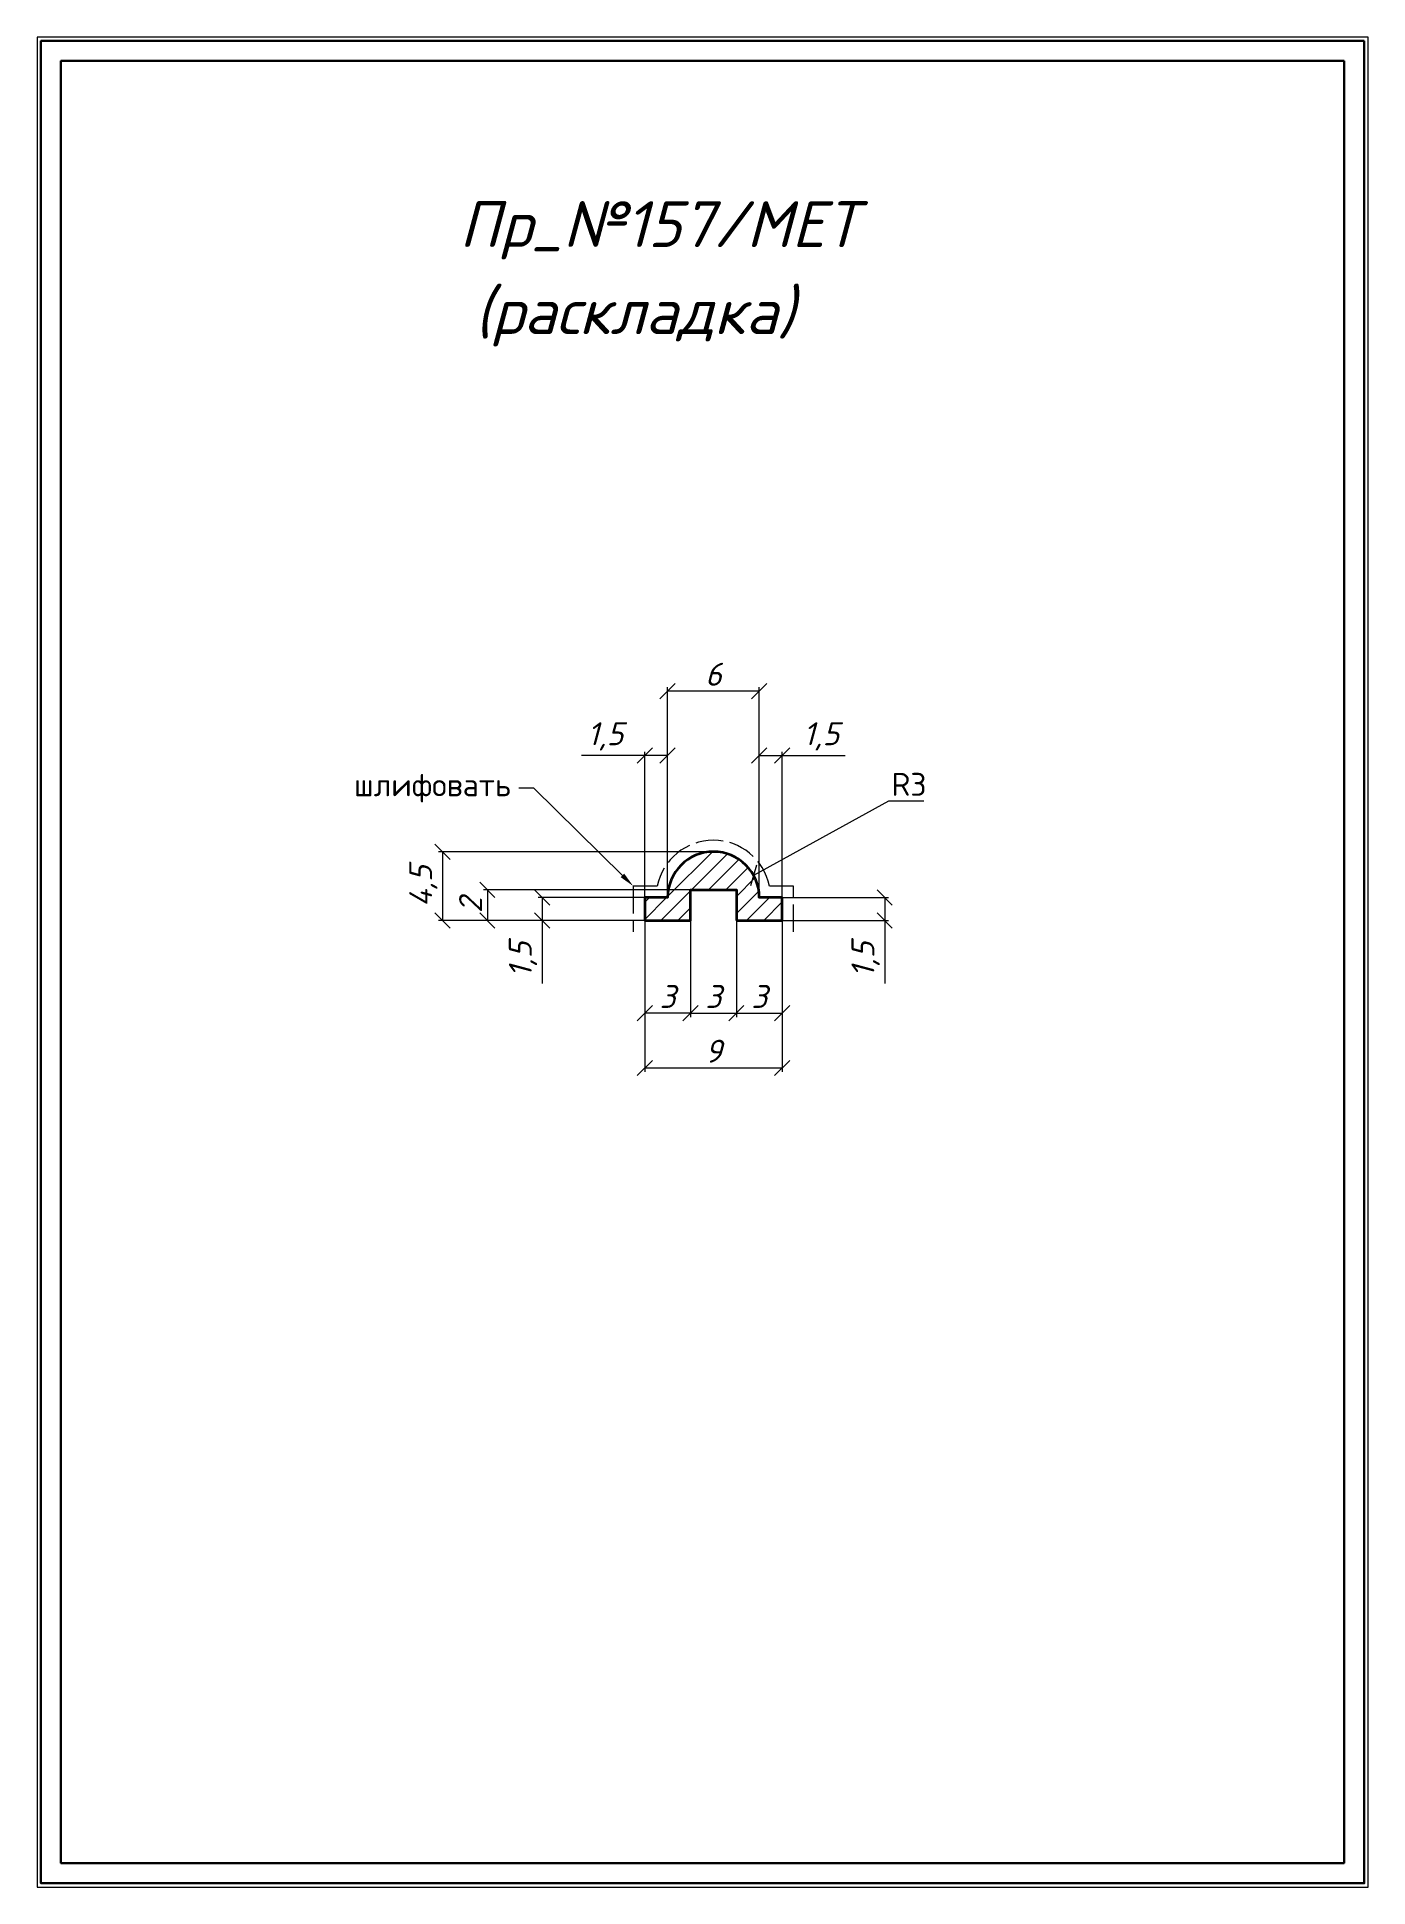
# Model space of a CAD drawing. Header units: millimetres. Extents: x 102 to 189, y -1298 to -1177.
import ezdxf
from ezdxf import colors
from ezdxf.entities.mleader import LeaderData, LeaderLine
from ezdxf.math import Vec2, Vec3

# ---------------------------------------------------------------- set-up
doc = ezdxf.new("R2010")
doc.units = ezdxf.units.MM
doc.linetypes.add('ACAD_ISO02W100', pattern=[15, 12, -3])
doc.layers.get('0').update_dxf_attribs({"lineweight": 13})
for name, color, linetype, lineweight in [('профили', 1, 'Continuous', 35), ('служебный слой ЛИНИИ ПУНКТИРНЫЕ', 7, 'ACAD_ISO02W100', 13), ('служебный слой НАДПИСИ', 7, 'Continuous', 13), ('служебный слой РАЗМЕРЫ', 7, 'Continuous', 9), ('служебный слой ШТАМП', 7, 'Continuous', 30), ('служебный слой ШТРИХОВКА', 7, 'Continuous', 5)]:
    doc.layers.add(name, color=color, linetype=linetype, lineweight=lineweight)
doc.styles.add('ЕСКД', font='isocpeur.ttf', dxfattribs={"oblique": 15})
doc.styles.add('ЕСКД профили размеры', font='isocpeur.ttf')
doc.styles.add('ЕСКД профили текст', font='isocpeur.ttf')
doc.dimstyles.new('ЕСКД', dxfattribs={"dimtxt": 3.5, "dimasz": 2.5, "dimexe": 0.25, "dimexo": 0, "dimgap": 0.35, "dimtad": 1, "dimdec": 1, "dimzin": 9, "dimtxsty": 'ЕСКД', "dimblk": 'OBLIQUE', "dimcen": 0, "dimclrd": 256, "dimclre": 256, "dimclrt": 256, "dimadec": 1, "dimazin": 0, "dimtfac": 1, "dimtdec": 1, "dimtmove": 0, "dimatfit": 3, "dimldrblk": 'DOTSMALL', "dimfxl": 1, "dimlwd": -1, "dimlwe": -1, "dimarcsym": 0})
doc.dimstyles.new('ЕСКД профили$4', dxfattribs={"dimtxt": 1.5, "dimasz": 1, "dimexe": 0.3, "dimexo": 0, "dimgap": 0.35, "dimtad": 1, "dimtoh": 1, "dimdec": 1, "dimzin": 9, "dimtxsty": 'ЕСКД профили размеры', "dimblk": 'OBLIQUE', "dimcen": 0, "dimse1": 1, "dimclrd": 256, "dimclre": 256, "dimclrt": 256, "dimadec": 1, "dimazin": 0, "dimtfac": 1, "dimtdec": 1, "dimtofl": 0, "dimtmove": 0, "dimatfit": 3, "dimldrblk": 'DOTSMALL', "dimfxl": 1, "dimlwd": -1, "dimlwe": -1, "dimarcsym": 2})

# ---------------------------------------------------------------- blocks, each defined once
blk = doc.blocks.new('_OBLIQUE')
at = {"color": 0, "linetype": 'ByBlock'}
blk.add_line((-0.5, -0.5), (0.5, 0.5), dxfattribs=at)
blk = doc.blocks.new('*D13')
at = {"layer": 'Defpoints', "color": 0, "transparency": 16777216}
for p in [(144.53, -1232.57), (131.23, -1234.57), (144.53, -1234.57)]:
    blk.add_point(p, dxfattribs=at)
at = {"layer": 'служебный слой РАЗМЕРЫ', "transparency": 16777216}
for p, q in [((144.53, -1232.57), (130.98, -1232.57)), ((131.23, -1232.57), (131.23, -1234.57)), ((144.53, -1234.57), (130.98, -1234.57))]:
    blk.add_line(p, q, dxfattribs=at)
for p, rotation in [((131.23, -1232.57), 90), ((131.23, -1234.57), 270)]:
    blk.add_blockref('_OBLIQUE', p, dxfattribs=dict(at, rotation=rotation))
at = {"layer": 'служебный слой РАЗМЕРЫ', "transparency": 16777216, "insert": (130.13, -1233.57), "char_height": 1.5, "attachment_point": 5, "rotation": 90, "style": 'ЕСКД'}
blk.add_mtext('2', dxfattribs=at)
blk = doc.blocks.new('_DotSmall')
at = {"color": 0, "linetype": 'ByBlock', "lineweight": -3, "const_width": 0.5}
blk.add_lwpolyline([(-0.0625, 0, 1), (0.0625, 0, 1)], format="xyb", close=True, dxfattribs=at)
blk = doc.blocks.new('*D12')
at = {"layer": 'Defpoints', "color": 0, "transparency": 16777216}
for p in [(141.53, -1233.07), (134.81, -1234.57), (141.53, -1234.57)]:
    blk.add_point(p, dxfattribs=at)
at = {"layer": 'служебный слой РАЗМЕРЫ', "transparency": 16777216}
for p, q in [((141.53, -1233.07), (134.56, -1233.07)), ((134.81, -1233.07), (134.81, -1234.57)), ((141.53, -1234.57), (134.56, -1234.57)), ((134.81, -1234.57), (134.81, -1238.7))]:
    blk.add_line(p, q, dxfattribs=at)
for p, rotation in [((134.81, -1233.07), 90), ((134.81, -1234.57), 270)]:
    blk.add_blockref('_OBLIQUE', p, dxfattribs=dict(at, rotation=rotation))
at = {"layer": 'служебный слой РАЗМЕРЫ', "transparency": 16777216, "insert": (133.56, -1237.13), "char_height": 1.5, "attachment_point": 5, "rotation": 90, "style": 'ЕСКД'}
blk.add_mtext('1,5', dxfattribs=at)
blk = doc.blocks.new('*D10')
at = {"layer": 'Defpoints', "color": 0, "transparency": 16777216}
for p in [(141.53, -1234.57), (144.53, -1234.57), (141.53, -1240.65)]:
    blk.add_point(p, dxfattribs=at)
at = {"layer": 'служебный слой РАЗМЕРЫ', "transparency": 16777216}
for p, q in [((141.53, -1234.57), (141.53, -1240.9)), ((144.53, -1234.57), (144.53, -1240.9)), ((144.53, -1240.65), (141.53, -1240.65))]:
    blk.add_line(p, q, dxfattribs=at)
at = {"layer": 'служебный слой РАЗМЕРЫ', "transparency": 16777216, "rotation": 180}
blk.add_blockref('_OBLIQUE', (141.53, -1240.65), dxfattribs=at)
at = {"layer": 'служебный слой РАЗМЕРЫ', "transparency": 16777216}
blk.add_blockref('_OBLIQUE', (144.53, -1240.65), dxfattribs=at)
at = {"layer": 'служебный слой РАЗМЕРЫ', "transparency": 16777216, "insert": (143.03, -1239.55), "char_height": 1.5, "attachment_point": 5, "style": 'ЕСКД'}
blk.add_mtext('3', dxfattribs=at)
blk = doc.blocks.new('*D855')
at = {"layer": 'Defpoints', "color": 0, "transparency": 16777216}
for p in [(148.66, -1231.62), (146.03, -1233.07)]:
    blk.add_point(p, dxfattribs=at)
at = {"layer": 'служебный слой РАЗМЕРЫ', "transparency": 16777216}
for p, q in [((157.5, -1226.76), (148.66, -1231.62)), ((159.8, -1226.76), (157.5, -1226.76))]:
    blk.add_line(p, q, dxfattribs=at)
at = {"layer": 'служебный слой РАЗМЕРЫ', "transparency": 16777216, "rotation": 208.8088843982337}
blk.add_blockref('_OBLIQUE', (148.66, -1231.62), dxfattribs=at)
at = {"layer": 'служебный слой РАЗМЕРЫ', "transparency": 16777216, "insert": (158.83, -1225.66), "char_height": 1.5, "attachment_point": 5, "style": 'ЕСКД профили размеры'}
blk.add_mtext('R3', dxfattribs=at)
blk = doc.blocks.new('*D8')
at = {"layer": 'Defpoints', "color": 0, "transparency": 16777216}
for p in [(150.53, -1233.07), (150.53, -1234.57), (157.24, -1234.57)]:
    blk.add_point(p, dxfattribs=at)
at = {"layer": 'служебный слой РАЗМЕРЫ', "transparency": 16777216}
for p, q in [((150.53, -1233.07), (157.49, -1233.07)), ((157.24, -1233.07), (157.24, -1234.57)), ((150.53, -1234.57), (157.49, -1234.57)), ((157.24, -1234.57), (157.24, -1238.7))]:
    blk.add_line(p, q, dxfattribs=at)
for p, rotation in [((157.24, -1233.07), 90), ((157.24, -1234.57), 270)]:
    blk.add_blockref('_OBLIQUE', p, dxfattribs=dict(at, rotation=rotation))
at = {"layer": 'служебный слой РАЗМЕРЫ', "transparency": 16777216, "insert": (155.99, -1237.13), "char_height": 1.5, "attachment_point": 5, "rotation": 90, "style": 'ЕСКД'}
blk.add_mtext('1,5', dxfattribs=at)
blk = doc.blocks.new('*D7')
at = {"layer": 'Defpoints', "color": 0, "transparency": 16777216}
for p in [(141.53, -1223.77), (141.53, -1233.07), (143.03, -1233.07)]:
    blk.add_point(p, dxfattribs=at)
at = {"layer": 'служебный слой РАЗМЕРЫ', "transparency": 16777216}
for p, q in [((141.53, -1223.77), (137.4, -1223.77)), ((141.53, -1233.07), (141.53, -1223.52)), ((143.03, -1223.77), (141.53, -1223.77)), ((143.03, -1233.07), (143.03, -1223.52))]:
    blk.add_line(p, q, dxfattribs=at)
at = {"layer": 'служебный слой РАЗМЕРЫ', "transparency": 16777216, "rotation": 180}
blk.add_blockref('_OBLIQUE', (141.53, -1223.77), dxfattribs=at)
at = {"layer": 'служебный слой РАЗМЕРЫ', "transparency": 16777216}
blk.add_blockref('_OBLIQUE', (143.03, -1223.77), dxfattribs=at)
at = {"layer": 'служебный слой РАЗМЕРЫ', "transparency": 16777216, "insert": (138.96, -1222.52), "char_height": 1.5, "attachment_point": 5, "style": 'ЕСКД'}
blk.add_mtext('1,5', dxfattribs=at)
blk = doc.blocks.new('*D6')
at = {"layer": 'Defpoints', "color": 0, "transparency": 16777216}
for p in [(150.53, -1223.77), (149.03, -1233.07), (150.53, -1233.07)]:
    blk.add_point(p, dxfattribs=at)
at = {"layer": 'служебный слой РАЗМЕРЫ', "transparency": 16777216}
for p, q in [((149.03, -1233.07), (149.03, -1223.52)), ((149.03, -1223.77), (150.53, -1223.77)), ((150.53, -1233.07), (150.53, -1223.52)), ((150.53, -1223.77), (154.65, -1223.77))]:
    blk.add_line(p, q, dxfattribs=at)
at = {"layer": 'служебный слой РАЗМЕРЫ', "transparency": 16777216, "rotation": 180}
blk.add_blockref('_OBLIQUE', (149.03, -1223.77), dxfattribs=at)
at = {"layer": 'служебный слой РАЗМЕРЫ', "transparency": 16777216}
blk.add_blockref('_OBLIQUE', (150.53, -1223.77), dxfattribs=at)
at = {"layer": 'служебный слой РАЗМЕРЫ', "transparency": 16777216, "insert": (153.09, -1222.52), "char_height": 1.5, "attachment_point": 5, "style": 'ЕСКД'}
blk.add_mtext('1,5', dxfattribs=at)
blk = doc.blocks.new('*D5')
at = {"layer": 'Defpoints', "color": 0, "transparency": 16777216}
for p in [(143.03, -1219.55), (143.03, -1233.07), (149.03, -1233.07)]:
    blk.add_point(p, dxfattribs=at)
at = {"layer": 'служебный слой РАЗМЕРЫ', "transparency": 16777216}
for p, q in [((143.03, -1233.07), (143.03, -1219.3)), ((149.03, -1219.55), (143.03, -1219.55)), ((149.03, -1233.07), (149.03, -1219.3))]:
    blk.add_line(p, q, dxfattribs=at)
at = {"layer": 'служебный слой РАЗМЕРЫ', "transparency": 16777216, "rotation": 180}
blk.add_blockref('_OBLIQUE', (143.03, -1219.55), dxfattribs=at)
at = {"layer": 'служебный слой РАЗМЕРЫ', "transparency": 16777216}
blk.add_blockref('_OBLIQUE', (149.03, -1219.55), dxfattribs=at)
at = {"layer": 'служебный слой РАЗМЕРЫ', "transparency": 16777216, "insert": (146.03, -1218.45), "char_height": 1.5, "attachment_point": 5, "style": 'ЕСКД'}
blk.add_mtext('6', dxfattribs=at)
blk = doc.blocks.new('*D4')
at = {"layer": 'Defpoints', "color": 0, "transparency": 16777216}
for p in [(141.53, -1234.57), (150.53, -1234.57), (150.53, -1244.23)]:
    blk.add_point(p, dxfattribs=at)
at = {"layer": 'служебный слой РАЗМЕРЫ', "transparency": 16777216}
for p, q in [((141.53, -1234.57), (141.53, -1244.48)), ((150.53, -1234.57), (150.53, -1244.48)), ((141.53, -1244.23), (150.53, -1244.23))]:
    blk.add_line(p, q, dxfattribs=at)
at = {"layer": 'служебный слой РАЗМЕРЫ', "transparency": 16777216, "rotation": 180}
blk.add_blockref('_OBLIQUE', (141.53, -1244.23), dxfattribs=at)
at = {"layer": 'служебный слой РАЗМЕРЫ', "transparency": 16777216}
blk.add_blockref('_OBLIQUE', (150.53, -1244.23), dxfattribs=at)
at = {"layer": 'служебный слой РАЗМЕРЫ', "transparency": 16777216, "insert": (146.03, -1243.13), "char_height": 1.5, "attachment_point": 5, "style": 'ЕСКД'}
blk.add_mtext('9', dxfattribs=at)
blk = doc.blocks.new('*D3')
at = {"layer": 'Defpoints', "color": 0, "transparency": 16777216}
for p in [(146.03, -1230.07), (128.29, -1234.57), (144.53, -1234.57)]:
    blk.add_point(p, dxfattribs=at)
at = {"layer": 'служебный слой РАЗМЕРЫ', "transparency": 16777216}
for p, q in [((146.03, -1230.07), (128.04, -1230.07)), ((128.29, -1230.07), (128.29, -1234.57)), ((144.53, -1234.57), (128.04, -1234.57))]:
    blk.add_line(p, q, dxfattribs=at)
for p, rotation in [((128.29, -1230.07), 90), ((128.29, -1234.57), 270)]:
    blk.add_blockref('_OBLIQUE', p, dxfattribs=dict(at, rotation=rotation))
at = {"layer": 'служебный слой РАЗМЕРЫ', "transparency": 16777216, "insert": (127.04, -1232.32), "char_height": 1.5, "attachment_point": 5, "rotation": 90, "style": 'ЕСКД'}
blk.add_mtext('4,5', dxfattribs=at)

msp = doc.modelspace()

# ---------------------------------------------------------------- hatches: boundary and pattern name
at = {"layer": 'служебный слой ШТРИХОВКА'}
h = msp.add_hatch(dxfattribs=at)
h.set_pattern_fill('ANSI31', color=256, scale=0.25, style=0)
h.set_pattern_definition([(45, (369.8511, -402.2594), (-0.561266, 0.561266), [])])
h.paths.add_polyline_path([(143.03, -1233.07), (141.53, -1233.07), (141.53, -1234.57), (144.53, -1234.57), (144.53, -1232.57), (147.53, -1232.57), (147.53, -1234.57), (150.53, -1234.57), (150.53, -1233.07), (149.03, -1233.07, 1)])

# ---------------------------------------------------------------- linework, layer by layer
at = {"layer": 'профили'}
msp.add_lwpolyline([(147.53, -1234.57), (150.53, -1234.57), (150.53, -1233.07), (149.03, -1233.07, 1), (143.03, -1233.07), (141.53, -1233.07), (141.53, -1234.57), (144.53, -1234.57), (144.53, -1234.57), (144.53, -1232.57), (147.53, -1232.57), (147.53, -1234.57)], format="xyb", close=True, dxfattribs=at)
at = {"layer": 'служебный слой ЛИНИИ ПУНКТИРНЫЕ', "ltscale": 0.15}
msp.add_lwpolyline([(151.28, -1235.32), (151.28, -1232.32), (149.7, -1232.32, 0.816497), (142.35, -1232.32), (140.78, -1232.32), (140.78, -1235.32)], format="xyb", dxfattribs=at)
at = {"layer": 'служебный слой ШТАМП', "color": 6, "lineweight": 5, "ltscale": 100}
msp.add_lwpolyline([(188.88, -1176.73), (101.75, -1176.73), (101.75, -1297.86), (188.88, -1297.86)], close=True, dxfattribs=at)
at = {"layer": 'служебный слой ШТАМП', "ltscale": 100}
for points in [[(188.63, -1176.98), (102, -1176.98), (102, -1297.61), (188.63, -1297.61)], [(187.31, -1178.29), (103.31, -1178.29), (103.31, -1296.29), (187.31, -1296.29)]]:
    msp.add_lwpolyline(points, close=True, dxfattribs=at)

# ---------------------------------------------------------------- texts
at = {"layer": 'служебный слой НАДПИСИ', "style": 'ЕСКД', "oblique": 15}
for s, p in [('Пр_№157/МЕТ', (129.39, -1190.48)), ('(раскладка)', (130.39, -1196.18))]:
    msp.add_text(s, height=3, dxfattribs=at).set_placement(p)

# ---------------------------------------------------------------- dimensions: what is measured, and where the dimension line sits
at = {"layer": 'служебный слой РАЗМЕРЫ'}
for base, p1, p2, picture, middle in [((143.03, -1219.55), (149.03, -1233.07), (143.03, -1233.07), '*D5', (146.03, -1218.45)), ((141.53, -1223.77), (143.03, -1233.07), (141.53, -1233.07), '*D7', (138.96, -1222.52)), ((150.53, -1223.77), (149.03, -1233.07), (150.53, -1233.07), '*D6', (153.09, -1222.52)), ((141.53, -1240.65), (144.53, -1234.57), (141.53, -1234.57), '*D10', (143.03, -1239.55))]:
    dim = msp.add_linear_dim(base=base, p1=p1, p2=p2, dimstyle='ЕСКД', override={"dimtxt": 1.5, "dimasz": 1}, dxfattribs=at)
    dim.commit()
    dim.dimension.update_dxf_attribs({"geometry": picture, "text_midpoint": middle})
dim = msp.add_radius_dim(center=(146.03, -1233.07), mpoint=(148.66, -1231.62), dimstyle='ЕСКД профили$4', dxfattribs=at)
dim.commit()
dim.dimension.update_dxf_attribs({"geometry": '*D855', "text_midpoint": (158.83, -1226.76), "dimtype": 132})
for base, p1, p2, picture, middle in [((128.29, -1234.57), (146.03, -1230.07), (144.53, -1234.57), '*D3', (127.04, -1232.32)), ((131.23, -1234.57), (144.53, -1232.57), (144.53, -1234.57), '*D13', (130.13, -1233.57)), ((134.81, -1234.57), (141.53, -1233.07), (141.53, -1234.57), '*D12', (133.56, -1237.13)), ((157.24, -1234.57), (150.53, -1233.07), (150.53, -1234.57), '*D8', (155.99, -1237.13))]:
    dim = msp.add_linear_dim(base=base, p1=p1, p2=p2, angle=90, dimstyle='ЕСКД', override={"dimtxt": 1.5, "dimasz": 1}, dxfattribs=at)
    dim.commit()
    dim.dimension.update_dxf_attribs({"geometry": picture, "text_midpoint": middle})
dim = msp.add_linear_dim(base=(150.53, -1244.23), p1=(141.53, -1234.57), p2=(150.53, -1234.57), dimstyle='ЕСКД', override={"dimtxt": 1.5, "dimasz": 1}, dxfattribs=at)
dim.commit()
dim.dimension.update_dxf_attribs({"geometry": '*D4', "text_midpoint": (146.03, -1244.23), "dimtype": 128})
for base, p1, p2 in [((147.53, -1240.65), (144.53, -1234.57), (147.53, -1234.57)), ((150.53, -1240.65), (147.53, -1234.57), (150.53, -1234.57))]:
    msp.add_linear_dim(base=base, p1=p1, p2=p2, dimstyle='ЕСКД', override={"dimtxt": 1.5, "dimasz": 1}, dxfattribs=at).render()

# ---------------------------------------------------------------- leaders
ml = msp.add_multileader_mtext('Standard', dxfattribs=at)
ml.set_content('\\A1;шлифовать', color=256, style='ЕСКД профили текст')
ml.set_leader_properties(color=256, linetype='ByLayer', lineweight=-1)
ml.build(insert=Vec2(0, 0))
ml.multileader.update_dxf_attribs({"dogleg_length": 1, "arrow_head_size": 1})
ctx = ml.context
ctx.base_point, ctx.char_height, ctx.arrow_head_size, ctx.landing_gap_size, ctx.plane_origin = Vec3(122.08, -1225.91), 1.5, 1, 0.5, Vec3(142.06, -1202.91)
ctx.text_align_type = 2
notes = []
notes.append((ctx, [(0, (1, 1, 0), (134.28, -1225.91), (-1, 0), 1, [(0, [(140.78, -1232.32)], 0, [])])]))
ctx.mtext.insert, ctx.mtext.alignment, ctx.mtext.flow_direction = Vec3(132.78, -1224.94), 3, 5
for ctx, leaders in notes:
    for number, flags, end, landing, length, lines in leaders:
        leader = LeaderData()
        leader.index, (leader.has_last_leader_line, leader.has_dogleg_vector, leader.attachment_direction) = number, flags
        leader.last_leader_point, leader.dogleg_vector, leader.dogleg_length = Vec3(end), Vec3(landing), length
        for number, points, colour, breaks in lines:
            line = LeaderLine()
            line.index, line.vertices, line.color, line.breaks = number, Vec3.list(points), colors.encode_raw_color(colour), breaks
            leader.lines.append(line)
        ctx.leaders.append(leader)

doc.saveas('drawing.dxf')
